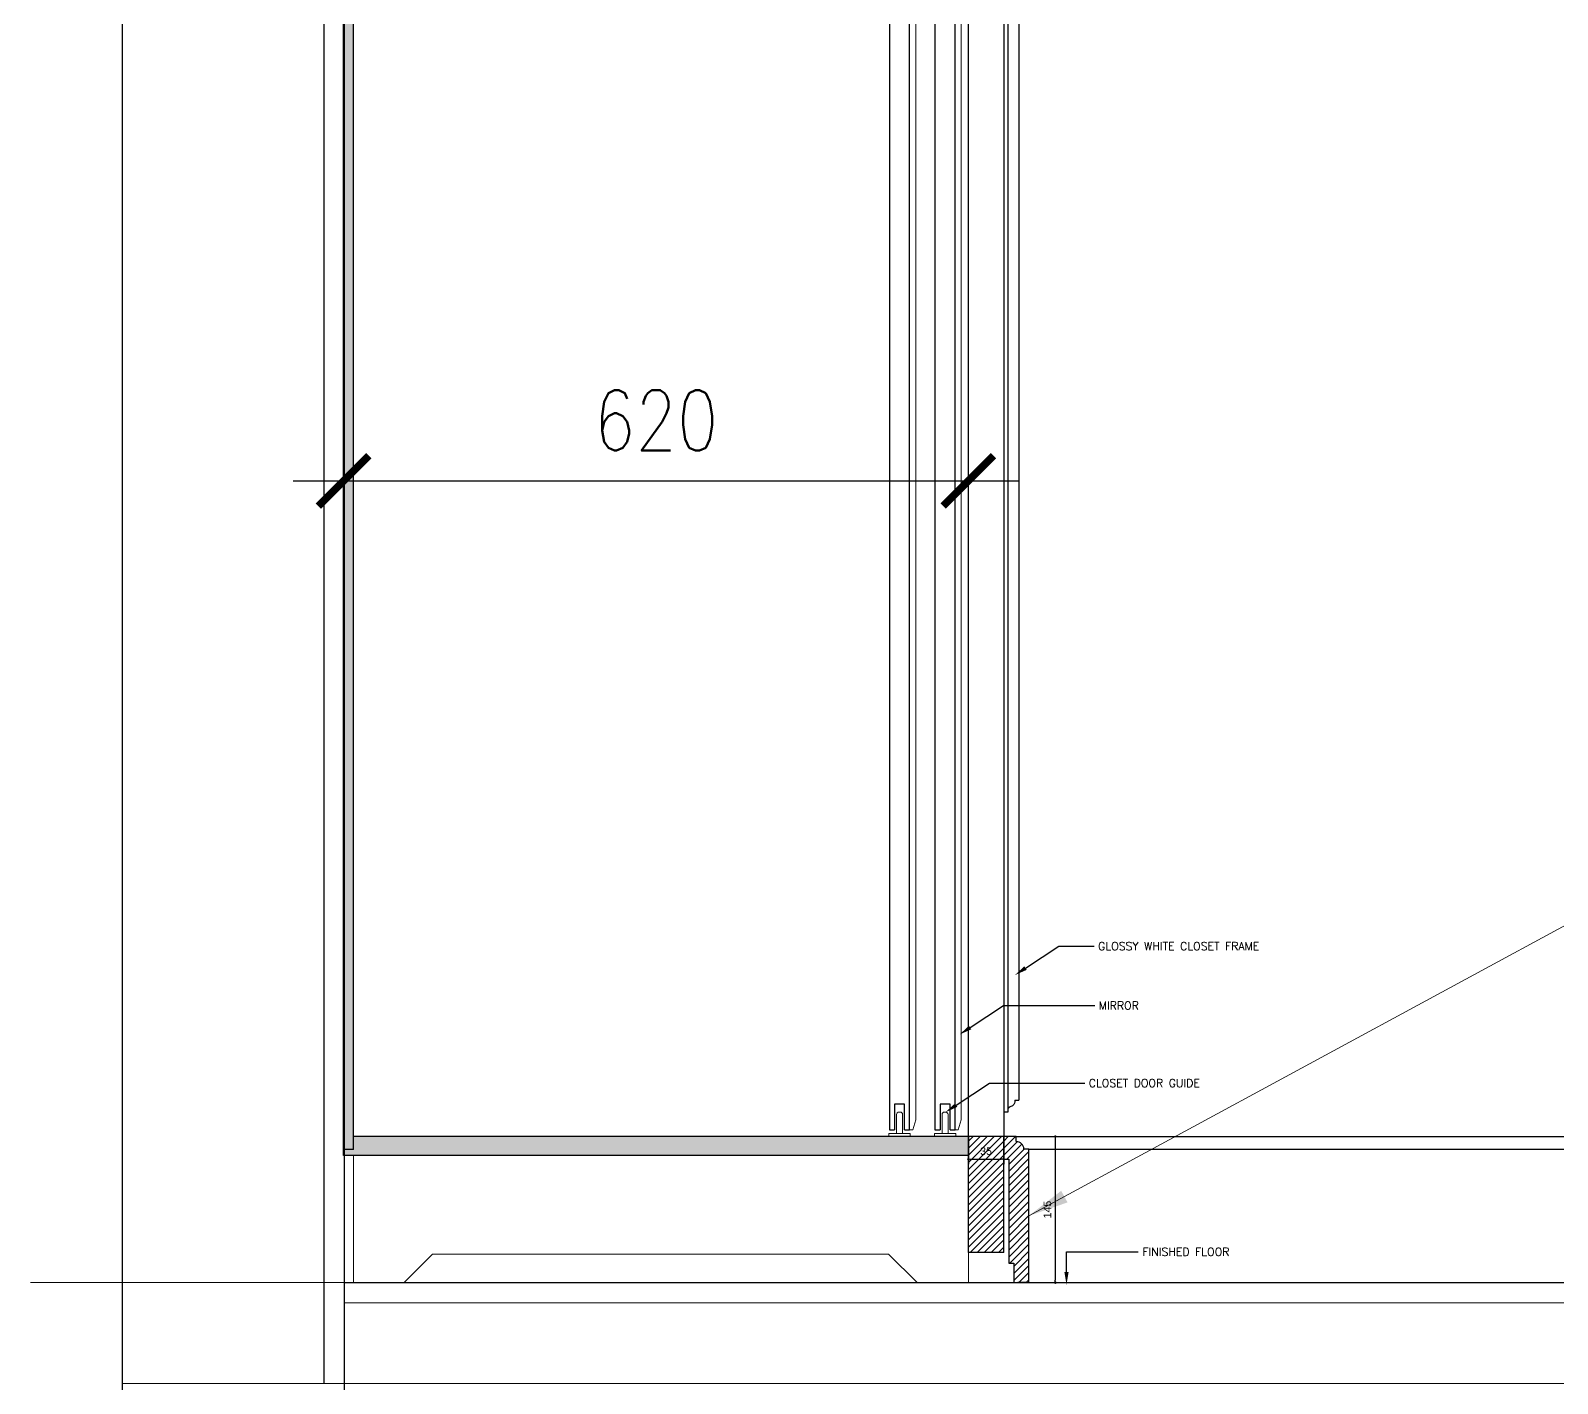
# Model space of a CAD drawing. Header units: inches. Extents: x -12478 to 399182, y -23212 to 525552.
# Drawn here: x 83273 to 84788, y -9170 to -7828 of the extents above; entities that cross this region are included whole.
import ezdxf
from ezdxf import colors
from ezdxf.entities.mleader import LeaderData, LeaderLine
from ezdxf.math import Vec2, Vec3

# ---------------------------------------------------------------- set-up
doc = ezdxf.new("R2010")
doc.units = ezdxf.units.IN
doc.header["$LTSCALE"] = 1000
doc.header["$MEASUREMENT"] = 0
for name, pattern in [('DASHED', [0.75, 0.5, -0.25]), ('HIDDEN', [0.375, 0.25, -0.125]), ('HIDDEN2', [0.1875, 0.125, -0.0625])]:
    doc.linetypes.add(name, pattern=pattern)
for name, color, linetype, lineweight in [('05 Menuiserie Vue', 4, 'Continuous', 25), ('06 Menuiserie Coupe', 113, 'Continuous', 25), ('10 Décors et Achures', 54, 'Continuous', 5), ('Glass-Mirror', 4, 'Continuous', 0), ('ID-NOTES', 3, 'Continuous', 0), ('SM-I-8-Gray', 8, 'Continuous', 9)]:
    doc.layers.add(name, color=color, linetype=linetype, lineweight=lineweight)
for name, color, linetype in [('A-DIM', 9, 'Continuous'), ('A-Hidden', 8, 'HIDDEN'), ('CQ SPOT DETAILS', 40, 'Continuous'), ('Layer1', 1, 'Continuous'), ('Layer3', 3, 'Continuous'), ('SM-NOTE', 7, 'Continuous'), ('WOOD 01', 34, 'Continuous')]:
    doc.layers.add(name, color=color, linetype=linetype)
doc.styles.add('SM-ANNO-00', font='romans.shx')
doc.styles.get("Standard").update_dxf_attribs({"font": 'arial.ttf'})
doc.styles.add('ZZ-Dim All', font='romans.shx', dxfattribs={"width": 0.8})
doc.dimstyles.new('chester 5', dxfattribs={"dimscale": 0.05, "dimtxt": 150, "dimasz": 50, "dimexe": 100, "dimexo": 0, "dimgap": 80, "dimtad": 1, "dimdec": 0, "dimrnd": 5, "dimzin": 0, "dimdsep": 46, "dimtxsty": 'Standard', "dimblk": 'DOT', "dimcen": 100, "dimclrd": 1, "dimclre": 1, "dimclrt": 3, "dimadec": 0, "dimazin": 0, "dimtfac": 1, "dimtdec": 0, "dimtofl": 0, "dimtmove": 0, "dimatfit": 3, "dimfxl": 1, "dimtolj": 1, "dimtzin": 0, "dimlwd": -1, "dimarcsym": 0})
doc.dimstyles.new('DIM 0200', dxfattribs={"dimscale": 200, "dimtxt": 1, "dimasz": 0.8, "dimexe": 0.5, "dimexo": 1, "dimgap": 0.4, "dimtad": 1, "dimdec": 0, "dimrnd": 10, "dimdsep": 46, "dimtxsty": 'ZZ-Dim All', "dimblk1": 'ARCHTICK', "dimblk2": 'ARCHTICK', "dimsah": 1, "dimcen": 1, "dimdle": 0.5, "dimclrd": 256, "dimclre": 256, "dimclrt": 256, "dimadec": 0, "dimazin": 2, "dimtfac": 1, "dimtdec": 0, "dimtix": 1, "dimtmove": 2, "dimatfit": 2, "dimfxl": 1, "dimfxlon": 1, "dimtolj": 1, "dimtzin": 0, "dimlwd": -1, "dimlwe": -1, "dimarcsym": 0})
doc.dimstyles.new('DIM-100', dxfattribs={"dimscale": 50, "dimtxt": 1.25, "dimasz": 1, "dimexe": 1, "dimexo": 1, "dimgap": 0.6, "dimtad": 1, "dimdec": 0, "dimrnd": 5, "dimdsep": 46, "dimtxsty": 'ZZ-Dim All', "dimblk1": 'ARCHTICK', "dimblk2": 'ARCHTICK', "dimsah": 1, "dimcen": 1, "dimdle": 1, "dimclrd": 256, "dimclre": 8, "dimclrt": 256, "dimazin": 2, "dimtfac": 1, "dimtdec": 0, "dimtix": 1, "dimtmove": 2, "dimatfit": 2, "dimfxl": 0.1, "dimtolj": 1, "dimtzin": 0, "dimlwd": -1, "dimlwe": -1, "dimarcsym": 0})

# ---------------------------------------------------------------- blocks, each defined once
blk = doc.blocks.new('_ARCHTICK')
at = {"color": 0, "linetype": 'ByBlock', "const_width": 0.15}
blk.add_lwpolyline([(-0.5, -0.5), (0.5, 0.5)], dxfattribs=at)
blk = doc.blocks.new('*D766')
at = {"layer": 'A-DIM', "color": 8, "linetype": 'HIDDEN2', "transparency": 16777216}
for p, q in [((83583.9, -8875.3), (83583.9, -8224.8)), ((84203.8, -8875.3), (84203.8, -8224.8))]:
    blk.add_line(p, q, dxfattribs=at)
at = {"layer": 'A-DIM', "transparency": 16777216}
blk.add_line((83533.9, -8274.8), (84253.8, -8274.8), dxfattribs=at)
at = {"layer": 'Defpoints', "color": 0, "transparency": 16777216}
for p in [(84203.8, -8274.8), (83583.9, -8925.3), (84203.8, -8925.3)]:
    blk.add_point(p, dxfattribs=at)
at = {"layer": 'A-DIM', "transparency": 16777216, "xscale": 50, "yscale": 50, "zscale": 50, "rotation": 180}
blk.add_blockref('_ARCHTICK', (83583.9, -8274.8), dxfattribs=at)
at = {"layer": 'A-DIM', "transparency": 16777216, "xscale": 50, "yscale": 50, "zscale": 50}
blk.add_blockref('_ARCHTICK', (84203.8, -8274.8), dxfattribs=at)
at = {"layer": 'A-DIM', "color": 3, "transparency": 16777216, "insert": (83893.9, -8214.8), "char_height": 60, "attachment_point": 5, "style": 'ZZ-Dim All'}
blk.add_mtext('\\A1;620', dxfattribs=at)
blk = doc.blocks.new('A$C28B527D2')
at = {"layer": 'SM-I-8-Gray'}
blk.add_lwpolyline([(-3, 21.7), (-3, 2.9), (3, 2.9), (3, 21.7, 0.414214), (0.5, 24.2), (-0.5, 24.2, 0.414214)], format="xyb", close=True, dxfattribs=at)
blk.add_lwpolyline([(-10.6, 0), (10.6, 0), (10.6, 2.9), (-10.6, 2.9)], close=True, dxfattribs=at)
blk = doc.blocks.new('*D769')
at = {"layer": 'A-DIM', "color": 8, "linetype": 'HIDDEN2', "transparency": 16777216}
for p, q in [((83584.4, -9120.1), (83584.4, -9896.3)), ((85403.9, -9120.6), (85403.9, -9896.3))]:
    blk.add_line(p, q, dxfattribs=at)
at = {"layer": 'A-DIM', "transparency": 16777216}
blk.add_line((83534.4, -9846.3), (85453.9, -9846.3), dxfattribs=at)
at = {"layer": 'Defpoints', "color": 0, "transparency": 16777216}
for p in [(83584.4, -9070.1, 0), (85403.9, -9070.6, 0), (85403.9, -9846.3)]:
    blk.add_point(p, dxfattribs=at)
at = {"layer": 'A-DIM', "transparency": 16777216, "xscale": 50, "yscale": 50, "zscale": 50, "rotation": 180}
blk.add_blockref('_ARCHTICK', (83584.4, -9846.3), dxfattribs=at)
at = {"layer": 'A-DIM', "transparency": 16777216, "xscale": 50, "yscale": 50, "zscale": 50}
blk.add_blockref('_ARCHTICK', (85403.9, -9846.3), dxfattribs=at)
at = {"layer": 'A-DIM', "color": 3, "transparency": 16777216, "insert": (84494.1, -9786.3), "char_height": 60, "attachment_point": 5, "style": 'ZZ-Dim All'}
blk.add_mtext('\\A1;1820', dxfattribs=at)
blk = doc.blocks.new('_Dot')
at = {"color": 0, "linetype": 'ByBlock', "lineweight": -2}
blk.add_line((-0.5, 0), (-1, 0), dxfattribs=at)
at = {"color": 0, "linetype": 'ByBlock', "const_width": 0.5}
blk.add_lwpolyline([(-0.25, 0, 1), (0.25, 0, 1)], format="xyb", close=True, dxfattribs=at)
blk = doc.blocks.new('*D846')
at = {"layer": 'Defpoints', "color": 0, "transparency": 16777216}
for p in [(84251.3, -8925.3, 0), (84251.3, -9070.3, 0), (84290, -9070.3)]:
    blk.add_point(p, dxfattribs=at)
at = {"layer": 'SM-NOTE', "color": 1, "lineweight": -2, "transparency": 16777216}
for p, q in [((84251.3, -8925.3), (84295, -8925.3)), ((84251.3, -9070.3), (84295, -9070.3))]:
    blk.add_line(p, q, dxfattribs=at)
at = {"layer": 'SM-NOTE', "color": 1, "transparency": 16777216}
blk.add_line((84290, -8927.8), (84290, -9067.8), dxfattribs=at)
at = {"layer": 'SM-NOTE', "color": 1, "transparency": 16777216, "xscale": 2.5, "yscale": 2.5, "zscale": 2.5}
for p, rotation in [((84290, -8925.3), 90), ((84290, -9070.3), 270)]:
    blk.add_blockref('_Dot', p, dxfattribs=dict(at, rotation=rotation))
at = {"layer": 'SM-NOTE', "color": 3, "transparency": 16777216, "insert": (84282.2, -8997.8), "char_height": 7.5, "attachment_point": 5, "rotation": 90}
blk.add_mtext('\\A1;145', dxfattribs=at)
blk = doc.blocks.new('*D847')
at = {"layer": 'Defpoints', "color": 0, "transparency": 16777216}
for p in [(84203.8, -8925.3, 0), (84238.8, -8925.3, 0), (84238.8, -8947.8)]:
    blk.add_point(p, dxfattribs=at)
at = {"layer": 'SM-NOTE', "color": 1, "lineweight": -2, "transparency": 16777216}
for p, q in [((84203.8, -8925.3), (84203.8, -8952.8)), ((84238.8, -8925.3), (84238.8, -8952.8))]:
    blk.add_line(p, q, dxfattribs=at)
at = {"layer": 'SM-NOTE', "color": 1, "transparency": 16777216}
blk.add_line((84206.3, -8947.8), (84236.3, -8947.8), dxfattribs=at)
at = {"layer": 'SM-NOTE', "color": 1, "transparency": 16777216, "xscale": 2.5, "yscale": 2.5, "zscale": 2.5, "rotation": 180}
blk.add_blockref('_Dot', (84203.8, -8947.8), dxfattribs=at)
at = {"layer": 'SM-NOTE', "color": 1, "transparency": 16777216, "xscale": 2.5, "yscale": 2.5, "zscale": 2.5}
blk.add_blockref('_Dot', (84238.8, -8947.8), dxfattribs=at)
at = {"layer": 'SM-NOTE', "color": 3, "transparency": 16777216, "insert": (84221.3, -8939.9), "char_height": 7.5, "attachment_point": 5}
blk.add_mtext('\\A1;35', dxfattribs=at)

msp = doc.modelspace()

# ---------------------------------------------------------------- hatches: boundary and pattern name
at = {"layer": '10 Décors et Achures', "lineweight": 5}
h = msp.add_hatch(dxfattribs=at)
h.set_pattern_fill('AR-SAND', color=256, scale=0.1, style=0)
h.set_pattern_definition([(142.5, (-56038.387, -20623.658), (0.16000313, 4.89413237), [0, -3.8608, 0, -4.318, 0, -4.1275]), (172.5, (-56038.387, -20623.658), (-4.49523283, 7.168251), [0, -2.0828, 0, -3.4798, 0, -1.3335]), (212.5, (-56035.2627, -20623.658), (-7.9099237, 0.01437185), [0, -1.27, 0, -4.572, 0, -5.969]), (222.5, (-56035.263, -20623.658), (-7.63556452, 2.22929323), [0, -0.635, 0, -2.9972, 0, -3.429])])
h.paths.add_polyline_path([(83593.9, -7789.3), (83583.9, -7789.3), (83583.9, -8938.3), (83593.9, -8938.3)])
h = msp.add_hatch(dxfattribs=at)
h.set_pattern_fill('AR-SAND', color=256, scale=0.1, style=0)
h.set_pattern_definition([(142.5, (-37173.01, -20623.658), (0.16000313, 4.89413237), [0, -3.8608, 0, -4.318, 0, -4.1275]), (172.5, (-37173.01, -20623.658), (-4.49523283, 7.168251), [0, -2.0828, 0, -3.4798, 0, -1.3335]), (212.5, (-37169.8858, -20623.658), (-7.9099237, 0.01437185), [0, -1.27, 0, -4.572, 0, -5.969]), (222.5, (-37169.886, -20623.658), (-7.63556452, 2.22929323), [0, -0.635, 0, -2.9972, 0, -3.429])])
h.paths.add_polyline_path([(83583.9, -8944.3), (83583.9, -8925.3), (84203.8, -8925.3), (84203.8, -8944.3)])
at = {"layer": '10 Décors et Achures'}
h = msp.add_hatch(dxfattribs=at)
h.set_pattern_fill('JIS_WOOD', color=256, scale=7, angle=90, style=0)
h.set_pattern_definition([(45, (-37298.869, -20623.658), (3.5, -3.5), [])])
h.paths.add_polyline_path([(84238.8, -8925.3), (84203.8, -8925.3), (84203.8, -9040.3), (84238.8, -9040.3)])
h = msp.add_hatch(dxfattribs=at)
h.set_pattern_fill('ANSI31', color=256, scale=40, angle=180, style=0)
h.set_pattern_definition([(225, (22435.0517, -1.6597), (3.5355339, -3.5355339), [])])
edge = h.paths.add_edge_path()
edge.add_line((84238.8, -8947.8), (84243.8, -8947.8))
edge.add_line((84243.8, -8947.8), (84243.8, -9050.9))
edge.add_line((84243.8, -9050.9), (84248.8, -9050.9))
edge.add_line((84248.8, -9050.9), (84248.8, -9070.3))
edge.add_line((84248.8, -9070.3), (84263.8, -9070.3))
edge.add_line((84263.8, -9070.3), (84263.8, -8937.8))
edge.add_line((84263.8, -8937.8), (84258.8, -8937.8))
edge.add_arc((84251.3, -8937.8), 7.5, 360, 450)
edge.add_line((84251.3, -8930.3), (84251.3, -8925.3))
edge.add_line((84251.3, -8925.3), (84238.8, -8925.3))
edge.add_line((84238.8, -8925.3), (84238.8, -8947.8))

# ---------------------------------------------------------------- linework, layer by layer
at = {"layer": '05 Menuiserie Vue'}
for p, q in [((84238.8, -6717.3, 0), (84238.8, -8925.3, 0)), ((84203.8, -8925.3, 0), (84203.8, -7023.8, 0))]:
    msp.add_line(p, q, dxfattribs=at)
at = {"layer": '05 Menuiserie Vue', "lineweight": 5}
for p, q in [((83593.9, -8944.3, 0), (83593.9, -9070.3, 0)), ((83643.9, -9070.3, 0), (83672.2, -9042, 0)), ((84124.5, -9042, 0), (83672.2, -9042, 0)), ((84152.8, -9070.3, 0), (84124.5, -9042, 0)), ((84203.8, -9040.3, 0), (84203.8, -9070.3, 0)), ((83593.9, -9070.3, 0), (83643.9, -9070.3, 0)), ((84203.8, -9070.3, 0), (84152.8, -9070.3, 0))]:
    msp.add_line(p, q, dxfattribs=at)
at = {"layer": '06 Menuiserie Coupe'}
for p, q in [((84253.8, -6690.3, 0), (84253.8, -8889.2, 0)), ((84242.8, -6702.3, 0), (84242.8, -8901.1, 0)), ((83593.9, -8938.3, 0), (83593.9, -6739.2, 0)), ((83583.9, -8944.3, 0), (83583.9, -6742.2, 0)), ((84253.8, -8836.2, 0), (84253.8, -8889.2, 0)), ((84249.8, -8889.2, 0), (84253.8, -8889.2, 0)), ((84242.8, -8901.2, 0), (84238.8, -8901.2, 0)), ((84238.8, -8925.3, 0), (83593.9, -8925.3, 0)), ((84203.8, -9040.3, 0), (84203.8, -8925.3, 0)), ((84238.8, -9040.3, 0), (84238.8, -8925.3, 0)), ((84238.8, -9040.3, 0), (84238.8, -8930.3, 0)), ((83593.9, -8938.3, 0), (83583.9, -8938.3, 0)), ((84203.8, -8944.3, 0), (83583.9, -8944.3, 0)), ((84238.8, -9040.3, 0), (84203.8, -9040.3, 0)), ((84260.8, -9070.3, 0), (84252.8, -9070.3, 0))]:
    msp.add_line(p, q, dxfattribs=at)
at = {"layer": '06 Menuiserie Coupe', "elevation": 0}
msp.add_lwpolyline([(84238.8, -8947.8), (84243.8, -8947.8), (84243.8, -9050.9), (84248.8, -9050.9), (84248.8, -9070.3), (84263.8, -9070.3), (84263.8, -8937.8), (84258.8, -8937.8, 0.414214), (84251.3, -8930.3), (84251.3, -8925.3), (84238.8, -8925.3), (84238.8, -8947.8)], format="xyb", dxfattribs=at)
at = {"layer": '06 Menuiserie Coupe'}
msp.add_open_spline([(84249.8, -8889.2, 0), (84249.8, -8890.3, 0), (84249.8, -8892.2, 0), (84248, -8894.8, 0), (84245.4, -8895.6, 0), (84243.2, -8897.1, 0), (84242.8, -8899.3, 0), (84242.8, -8900.5, 0), (84242.8, -8901.2, 0)], degree=3, knots=[0, 0, 0, 0, 3.233157, 5.688616, 8.768505, 11.353074, 13.021988, 15.095943, 15.095943, 15.095943, 15.095943], dxfattribs=at)
at = {"layer": 'A-Hidden', "linetype": 'DASHED', "lineweight": 0, "ltscale": 10}
msp.add_line((87755.9, -9070.6, 0), (83273.3, -9070.1, 0), dxfattribs=at)
at = {"layer": 'CQ SPOT DETAILS', "color": 8}
for p, q in [((84251.3, -8925.3, 0), (85344.8, -8925.3, 0)), ((84263.8, -8937.8, 0), (85344.8, -8937.8, 0))]:
    msp.add_line(p, q, dxfattribs=at)
at = {"layer": 'Glass-Mirror', "lineweight": 0, "elevation": 0}
for points in [[(84151.5, -8908.8), (84151.5, -6727.3), (84148.5, -6717.3), (84145.5, -6717.3), (84145.5, -8918.8), (84148.5, -8918.8)], [(84196.6, -8908.8), (84196.6, -6727.3), (84193.6, -6717.3), (84190.6, -6717.3), (84190.6, -8918.8), (84193.6, -8918.8)]]:
    msp.add_lwpolyline(points, close=True, dxfattribs=at)
at = {"layer": 'Layer1'}
for p, q in [((83584.4, -9070.1, 0), (85695.9, -9070.6, 0)), ((83584.4, -9090.1, 0), (85695.7, -9090.6, 0))]:
    msp.add_line(p, q, dxfattribs=at)
at = {"layer": 'Layer3'}
for p, q in [((83364.3, -4720.1, 0), (83364.3, -9370.1, 0)), ((83564.4, -4920.1, 0), (83564.4, -9170.1, 0)), ((83584.4, -4920.1, 0), (83584.4, -9170.1, 0)), ((83364.3, -9170.1, 0), (85761.2, -9170.6, 0))]:
    msp.add_line(p, q, dxfattribs=at)
at = {"layer": 'WOOD 01', "elevation": 0}
for points in [[(84140.5, -8918.8), (84145.5, -8918.8), (84145.5, -6681.8), (84125.5, -6681.8), (84125.5, -8918.8), (84130.5, -8918.8)], [(84185.6, -8918.8), (84190.6, -8918.8), (84190.6, -6681.8), (84170.6, -6681.8), (84170.6, -8918.8), (84175.6, -8918.8)], [(84140.5, -8918.8), (84140.5, -8893.3), (84130.5, -8893.3), (84130.5, -8918.8)], [(84185.6, -8918.8), (84185.6, -8893.3), (84175.6, -8893.3), (84175.6, -8918.8)]]:
    msp.add_lwpolyline(points, dxfattribs=at)

# ---------------------------------------------------------------- block references
at = {"layer": 'SM-I-8-Gray', "xscale": -1}
for p in [(84135.5, -8925.3, 0), (84180.6, -8925.3, 0)]:
    msp.add_blockref('A$C28B527D2', p, dxfattribs=at)

# ---------------------------------------------------------------- dimensions: what is measured, and where the dimension line sits
at = {"layer": 'A-DIM'}
for base, p1, p2, picture, middle in [((84203.8, -8274.8, 0), (83583.9, -8925.3, 0), (84203.8, -8925.3, 0), '*D766', (83893.9, -8214.8, 0)), ((85403.8512, -9846.3409, 0), (83584.4339, -9070.1082, 0), (85403.8512, -9070.6082, 0), '*D769', (84494.1426, -9786.3409, 0))]:
    dim = msp.add_linear_dim(base=base, p1=p1, p2=p2, dimstyle='DIM-100', override={"dimtxt": 1.2, "dimclrt": 3}, dxfattribs=at)
    dim.commit()
    dim.dimension.update_dxf_attribs({"geometry": picture, "text_midpoint": middle})
at = {"layer": 'SM-NOTE', "color": 2}
dim = msp.add_linear_dim(base=(84238.8, -8947.8), p1=(84203.8, -8925.3, 0), p2=(84238.8, -8925.3, 0), dimstyle='chester 5', dxfattribs=at)
dim.commit()
dim.dimension.update_dxf_attribs({"geometry": '*D847', "text_midpoint": (84221.3, -8939.9)})
dim = msp.add_linear_dim(base=(84290, -9070.3), p1=(84251.3, -8925.3, 0), p2=(84251.3, -9070.3, 0), angle=90, dimstyle='chester 5', dxfattribs=at)
dim.commit()
dim.dimension.update_dxf_attribs({"geometry": '*D846', "text_midpoint": (84282.2, -8997.8)})

# ---------------------------------------------------------------- leaders
at = {"layer": 'ID-NOTES'}
msp.add_leader([(84263.8, -9004, 751.7), (85282.8, -8451.7, 751.7), (86225.4, -8451.7, 751.7)], dimstyle='DIM 0200', override={"dimasz": 0.2, "dimtad": 0, "dimclrd": 8}, dxfattribs=at)
at = {"layer": 'SM-NOTE', "color": 2}
ml = msp.add_multileader_mtext('Standard', dxfattribs=at)
ml.set_content('GLOSSY WHITE CLOSET FRAME', color=2, style='SM-ANNO-00')
ml.set_leader_properties(color=1)
ml.build(insert=Vec2(0, 0))
ml.multileader.update_dxf_attribs({"dogleg_length": 0.125, "arrow_head_size": 12.7, "scale": 4})
ctx = ml.context
ctx.base_point, ctx.scale, ctx.char_height, ctx.arrow_head_size, ctx.landing_gap_size, ctx.plane_origin = Vec3(84328.6, -8736.5), 4, 7.938, 12.7, 3.97, Vec3(84096.4, -8621.5)
notes = []
notes.append((ctx, [(0, (1, 1, 0), (84293.5, -8736.5), (1, 0), 35.1, [(0, [(84249.8, -8765.2), (84293.5, -8736.5)], 0, [])])]))
ctx.mtext.insert, ctx.mtext.width, ctx.mtext.flow_direction = Vec3(84332.5, -8732.5), 106.457, 5
ml = msp.add_multileader_mtext('Standard', dxfattribs=at)
ml.set_content('MIRROR', color=2, style='SM-ANNO-00')
ml.set_leader_properties(color=1)
ml.build(insert=Vec2(0, 0))
ml.multileader.update_dxf_attribs({"dogleg_length": 0.125, "arrow_head_size": 12.7, "scale": 4})
ctx = ml.context
ctx.base_point, ctx.scale, ctx.char_height, ctx.arrow_head_size, ctx.landing_gap_size, ctx.plane_origin = Vec3(84329.1, -8795.4), 4, 7.94, 12.7, 3.97, Vec3(84041.5, -8680.4)
notes.append((ctx, [(0, (1, 1, 0), (84238.6, -8795.4), (1, 0), 90.5, [(0, [(84194.9, -8824.2), (84238.6, -8795.4)], 0, [])])]))
ctx.mtext.insert, ctx.mtext.flow_direction = Vec3(84333.1, -8791.4), 5
ml = msp.add_multileader_mtext('Standard', dxfattribs=at)
ml.set_content('CLOSET DOOR GUIDE', color=2, style='SM-ANNO-00')
ml.set_leader_properties(color=1)
ml.build(insert=Vec2(0, 0))
ml.multileader.update_dxf_attribs({"dogleg_length": 0.125, "arrow_head_size": 12.7, "scale": 4})
ctx = ml.context
ctx.base_point, ctx.scale, ctx.char_height, ctx.arrow_head_size, ctx.landing_gap_size, ctx.plane_origin = Vec3(84319.2, -8872.4), 4, 7.938, 12.7, 3.97, Vec3(84027.7, -8757.4)
notes.append((ctx, [(0, (1, 1, 0), (84224.7, -8872.4), (1, 0), 94.5, [(0, [(84181.1, -8901.2), (84224.7, -8872.4)], 0, [])])]))
ctx.mtext.insert, ctx.mtext.flow_direction = Vec3(84323.2, -8868.4), 5
ml = msp.add_multileader_mtext('Standard', dxfattribs=at)
ml.set_content('FINISHED FLOOR', color=2, style='SM-ANNO-00')
ml.set_leader_properties(color=1)
ml.build(insert=Vec2(0, 0))
ml.multileader.update_dxf_attribs({"dogleg_length": 0.125, "arrow_head_size": 12.7, "scale": 4})
ctx = ml.context
ctx.base_point, ctx.scale, ctx.char_height, ctx.arrow_head_size, ctx.landing_gap_size, ctx.plane_origin = Vec3(84372.3, -9039.8), 4, 7.938, 12.7, 3.97, Vec3(84136.7, -8945.8)
notes.append((ctx, [(0, (1, 1, 0), (84331, -9039.8), (1, 0), 41.3, [(0, [(84301.1, -9072.5), (84301.1, -9039.8)], 0, [])])]))
ctx.mtext.insert, ctx.mtext.flow_direction = Vec3(84376.3, -9035.8), 5
for ctx, leaders in notes:
    for number, flags, end, landing, length, lines in leaders:
        leader = LeaderData()
        leader.index, (leader.has_last_leader_line, leader.has_dogleg_vector, leader.attachment_direction) = number, flags
        leader.last_leader_point, leader.dogleg_vector, leader.dogleg_length = Vec3(end), Vec3(landing), length
        for number, points, colour, breaks in lines:
            line = LeaderLine()
            line.index, line.vertices, line.color, line.breaks = number, Vec3.list(points), colors.encode_raw_color(colour), breaks
            leader.lines.append(line)
        ctx.leaders.append(leader)

doc.saveas('drawing.dxf')
